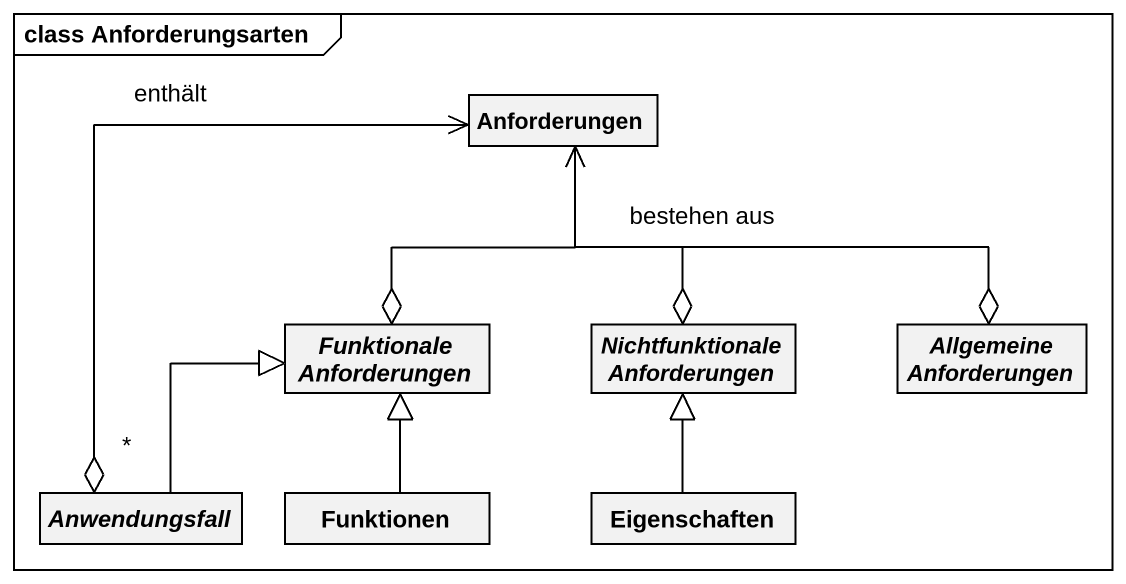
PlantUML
@startuml
mainframe class Anforderungsarten
hide circle
hide empty members
class Anforderungen
abstract class "Funktionale Anforderungen" as Funktionale_Anforderungen
abstract class "Nichtfunktionale Anforderungen" as Nichtfunktionale
abstract class "Allgemeine Anforderungen" as Allgemeine_Anforderungen
abstract class Anwendungsfall
class Funktionen
class Eigenschaften
Funktionale_Anforderungen o-up-> Anforderungen
Nichtfunktionale o-up-> Anforderungen : bestehen aus
Allgemeine_Anforderungen o-left-> Anforderungen
Anwendungsfall "*" o-up-> Anforderungen : enthält
Anwendungsfall -up-|> Funktionale_Anforderungen
Funktionen -up-|> Funktionale_Anforderungen
Eigenschaften -up-|> Nichtfunktionale
@enduml
